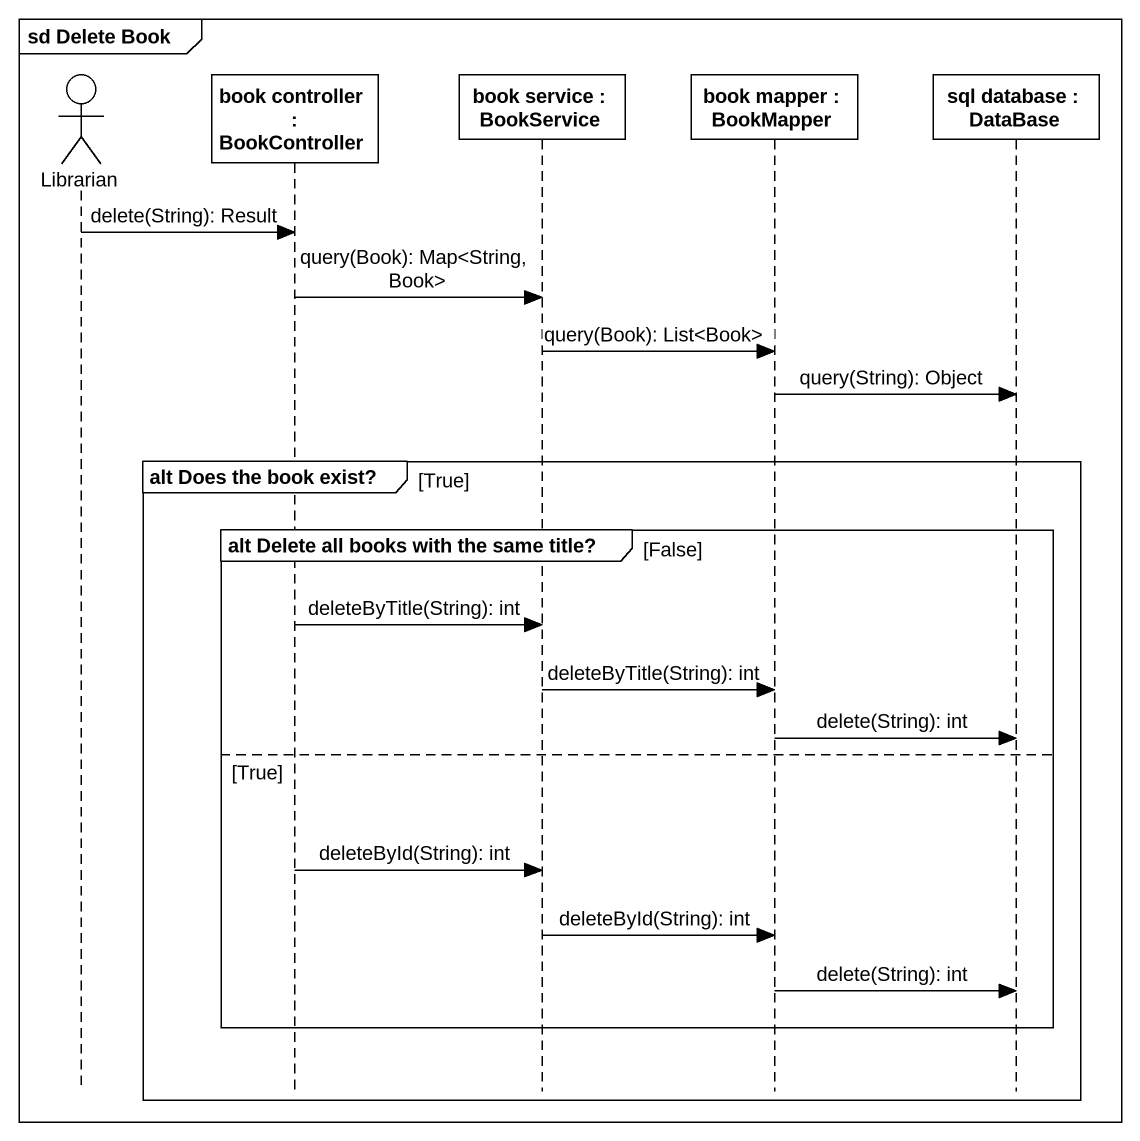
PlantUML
@startuml
mainframe sd Delete Book
hide footbox
actor Librarian
participant "book controller : BookController" as book_controller
participant "book service : BookService" as book_service
participant "book mapper : BookMapper" as book_mapper
participant "sql database : DataBase" as sql_database

Librarian -> book_controller : delete(String): Result
book_controller -> book_service : query(Book): Map<String, Book>
book_service -> book_mapper : query(Book): List<Book>
book_mapper -> sql_database : query(String): Object
group alt Does the book exist? [True]
  group alt Delete all books with the same title? [False]
    book_controller -> book_service : deleteByTitle(String): int
    book_service -> book_mapper : deleteByTitle(String): int
    book_mapper -> sql_database : delete(String): int
  else True
    book_controller -> book_service : deleteById(String): int
    book_service -> book_mapper : deleteById(String): int
    book_mapper -> sql_database : delete(String): int
  end
end
@enduml
